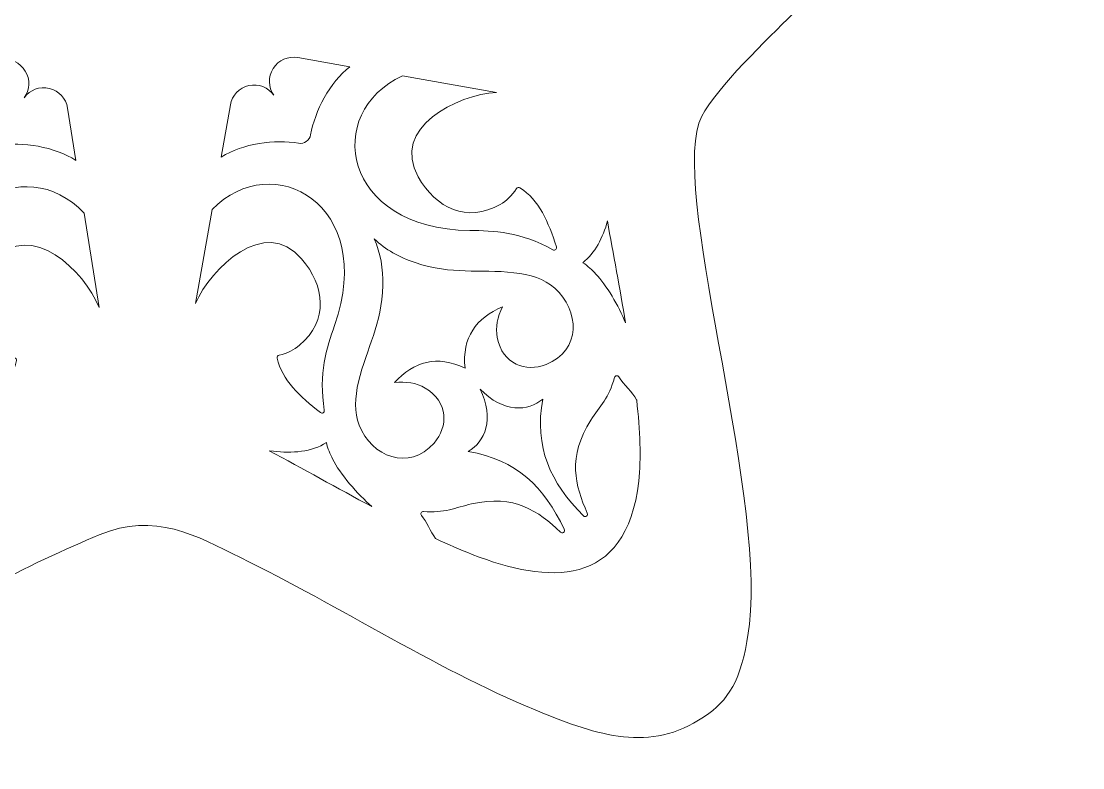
# Model space of a CAD drawing. Header units: centimetres. Extents: x -23.1 to 23.4, y -32.6 to 25.
# Drawn here: x 14.08 to 23.38, y -5.05 to 1.49 of the extents above; entities that cross this region are included whole.
import ezdxf

# ---------------------------------------------------------------- set-up
doc = ezdxf.new("R2010")
doc.units = ezdxf.units.CM
doc.header["$MEASUREMENT"] = 0
doc.layers.add('layer 1', color=7, linetype='Continuous')

msp = doc.modelspace()

# ---------------------------------------------------------------- linework, layer by layer
at = {"layer": 'layer 1', "color": 250, "lineweight": 9}
for points, knots in [([(7.48401, 3.77904), (7.60057, 3.6018), (7.70434, 3.46197), (7.83454, 3.31253), (7.83454, 3.31253), (8.56668, 2.47207), (9.18458, 2.01908), (9.86414, 1.28917), (9.86414, 1.28917), (10.22602, 0.90048), (10.42235, 0.69825), (10.38116, 0.19831), (10.38116, 0.19831), (10.26355, -1.22925), (9.37492, -3.8585), (10.21184, -4.53532), (10.21184, -4.53532), (10.84658, -5.04862), (12.06868, -4.3679), (12.62834, -4.08931), (12.62834, -4.08931), (12.89146, -3.95835), (13.14167, -3.81142), (13.39885, -3.67356), (13.39885, -3.67356), (13.4902, -3.62459), (13.58245, -3.57676), (13.67646, -3.53119), (13.67646, -3.53119), (13.75232, -3.49442), (13.74597, -3.4999), (13.81018, -3.46289), (13.81018, -3.46289), (14.0787, -3.30806), (14.48546, -3.1238), (14.75973, -3.00876), (14.75973, -3.00876), (15.25127, -2.80258), (15.61135, -3.01713), (16.00003, -3.20698), (16.00003, -3.20698), (16.84766, -3.62103), (17.78366, -4.22605), (18.6628, -4.57555), (18.6628, -4.57555), (19.18091, -4.78149), (19.62696, -4.91913), (20.10197, -4.57348), (20.10197, -4.57348), (20.29804, -4.43078), (20.40957, -4.2261), (20.45923, -3.78993), (20.45923, -3.78993), (20.59722, -2.57775), (19.7401, 0.07848), (20.04088, 0.65925), (20.04088, 0.65925), (20.1689, 0.90638), (20.6275, 1.34856), (20.83445, 1.55221), (20.83445, 1.55221), (20.83445, 1.55221), (21.69748, 2.37175), (21.69748, 2.37175), (21.69748, 2.37175), (22.04202, 2.67382), (22.64953, 3.29533), (22.89974, 3.69396), (22.89974, 3.69396), (23.20358, 4.17809), (23.37982, 4.66535), (22.84547, 5.11637), (22.84547, 5.11637), (22.21868, 5.64543), (20.25296, 5.78101), (19.38274, 5.92928), (19.38274, 5.92928), (18.91798, 6.00849), (18.32603, 6.06637), (18.07776, 6.34312), (18.07776, 6.34312), (17.51899, 6.9659), (16.72958, 9.43408), (15.90287, 10.18261), (15.90287, 10.18261), (15.83891, 10.24052), (15.745, 10.31807), (15.65529, 10.37044), (15.65529, 10.37044), (15.38945, 10.52577), (15.16975, 10.55009), (14.89345, 10.42489), (14.89345, 10.42489), (13.84178, 9.97452), (13.02455, 7.11965), (12.32666, 6.36233), (12.32666, 6.36233), (11.76101, 5.74855), (8.63827, 6.00575), (7.53461, 5.16242), (7.53461, 5.16242), (7.46176, 5.10674), (7.38983, 5.02602), (7.3324, 4.92883), (7.3324, 4.92883), (7.10425, 4.54291), (7.25607, 4.12555), (7.48401, 3.77904)], [0, 0, 0, 0, 0.0357143, 0.0357143, 0.0357143, 0.0357143, 0.0714286, 0.0714286, 0.0714286, 0.0714286, 0.1071429, 0.1071429, 0.1071429, 0.1071429, 0.1428571, 0.1428571, 0.1428571, 0.1428571, 0.1785714, 0.1785714, 0.1785714, 0.1785714, 0.2142857, 0.2142857, 0.2142857, 0.2142857, 0.25, 0.25, 0.25, 0.25, 0.2857143, 0.2857143, 0.2857143, 0.2857143, 0.3214286, 0.3214286, 0.3214286, 0.3214286, 0.3571429, 0.3571429, 0.3571429, 0.3571429, 0.3928571, 0.3928571, 0.3928571, 0.3928571, 0.4285714, 0.4285714, 0.4285714, 0.4285714, 0.4642857, 0.4642857, 0.4642857, 0.4642857, 0.5, 0.5, 0.5, 0.5, 0.5357143, 0.5357143, 0.5357143, 0.5357143, 0.5714286, 0.5714286, 0.5714286, 0.5714286, 0.6071429, 0.6071429, 0.6071429, 0.6071429, 0.6428571, 0.6428571, 0.6428571, 0.6428571, 0.6785714, 0.6785714, 0.6785714, 0.6785714, 0.7142857, 0.7142857, 0.7142857, 0.7142857, 0.75, 0.75, 0.75, 0.75, 0.7857143, 0.7857143, 0.7857143, 0.7857143, 0.8214286, 0.8214286, 0.8214286, 0.8214286, 0.8571429, 0.8571429, 0.8571429, 0.8571429, 0.8928571, 0.8928571, 0.8928571, 0.8928571, 0.9285714, 0.9285714, 0.9285714, 0.9285714, 1, 1, 1, 1]), ([(14.10433, 0.82186), (14.15566, 0.89221), (14.23961, 0.92309), (14.32434, 0.90275), (14.32434, 0.90275), (14.40922, 0.88239), (14.47006, 0.81656), (14.48371, 0.73035), (14.48371, 0.73035), (14.48371, 0.73035), (14.55624, 0.27243), (14.55624, 0.27243), (14.55624, 0.27243), (14.37081, 0.39413), (14.08897, 0.43776), (13.88121, 0.40499), (13.88121, 0.40499), (13.83158, 0.39716), (13.78471, 0.43121), (13.77682, 0.48083), (13.77682, 0.48083), (13.7438, 0.68855), (13.61519, 0.94311), (13.44214, 1.08187), (13.44214, 1.08187), (13.44214, 1.08187), (13.90007, 1.1544), (13.90007, 1.1544), (13.90007, 1.1544), (13.98627, 1.16805), (14.06768, 1.13051), (14.11328, 1.0561), (14.11328, 1.0561), (14.15882, 0.98179), (14.15537, 0.89241), (14.10433, 0.82186)], [0, 0, 0, 0, 0.1, 0.1, 0.1, 0.1, 0.2, 0.2, 0.2, 0.2, 0.3, 0.3, 0.3, 0.3, 0.4, 0.4, 0.4, 0.4, 0.5, 0.5, 0.5, 0.5, 0.6, 0.6, 0.6, 0.6, 0.7, 0.7, 0.7, 0.7, 0.8, 0.8, 0.8, 0.8, 1, 1, 1, 1]), ([(16.29211, 0.84371), (16.24197, 0.91514), (16.15839, 0.94754), (16.07319, 0.92854), (16.07319, 0.92854), (15.988, 0.90957), (15.92609, 0.84475), (15.91104, 0.75877), (15.91104, 0.75877), (15.91104, 0.75877), (15.83103, 0.30209), (15.83103, 0.30209), (15.83103, 0.30209), (16.01843, 0.42074), (16.30095, 0.45978), (16.50815, 0.42362), (16.50815, 0.42362), (16.55765, 0.41498), (16.60506, 0.44827), (16.61376, 0.49775), (16.61376, 0.49775), (16.65016, 0.70491), (16.78291, 0.95732), (16.95821, 1.09324), (16.95821, 1.09324), (16.95821, 1.09324), (16.50151, 1.17323), (16.50151, 1.17323), (16.50151, 1.17323), (16.41555, 1.18828), (16.33354, 1.1521), (16.28673, 1.07842), (16.28673, 1.07842), (16.23992, 1.00476), (16.24197, 0.91514), (16.29211, 0.84371)], [0, 0, 0, 0, 0.1, 0.1, 0.1, 0.1, 0.2, 0.2, 0.2, 0.2, 0.3, 0.3, 0.3, 0.3, 0.4, 0.4, 0.4, 0.4, 0.5, 0.5, 0.5, 0.5, 0.6, 0.6, 0.6, 0.6, 0.7, 0.7, 0.7, 0.7, 0.8, 0.8, 0.8, 0.8, 1, 1, 1, 1]), ([(18.73743, -0.50999), (18.45455, -0.35187), (18.21588, -0.34305), (18.00842, -0.34116), (18.00842, -0.34116), (16.88738, -0.33088), (16.72207, 0.69856), (17.41887, 1.01254), (17.41887, 1.01254), (17.41887, 1.01254), (18.24227, 0.86829), (18.24227, 0.86829), (18.24227, 0.86829), (17.90136, 0.85103), (17.31434, 0.55931), (17.55645, 0.12979), (17.55645, 0.12979), (17.71195, -0.14603), (17.98316, -0.27891), (18.27541, -0.11241), (18.27541, -0.11241), (18.3291, -0.08182), (18.37775, -0.03764), (18.41895, 0.02624), (18.41895, 0.02624), (18.42522, 0.03596), (18.43819, 0.03891), (18.44804, 0.03283), (18.44804, 0.03283), (18.6149, -0.07024), (18.69824, -0.26973), (18.76807, -0.48482), (18.76807, -0.48482), (18.77084, -0.49334), (18.76825, -0.50219), (18.76134, -0.50787), (18.76134, -0.50787), (18.75444, -0.51354), (18.74524, -0.51436), (18.73743, -0.50999)], [0, 0, 0, 0, 0.0909091, 0.0909091, 0.0909091, 0.0909091, 0.1818182, 0.1818182, 0.1818182, 0.1818182, 0.2727273, 0.2727273, 0.2727273, 0.2727273, 0.3636364, 0.3636364, 0.3636364, 0.3636364, 0.4545455, 0.4545455, 0.4545455, 0.4545455, 0.5454545, 0.5454545, 0.5454545, 0.5454545, 0.6363636, 0.6363636, 0.6363636, 0.6363636, 0.7272727, 0.7272727, 0.7272727, 0.7272727, 0.8181818, 0.8181818, 0.8181818, 0.8181818, 1, 1, 1, 1]), ([(16.73403, -1.91615), (16.68148, -1.59636), (16.75432, -1.3689), (16.82305, -1.17316), (16.82305, -1.17316), (17.19443, -0.11537), (16.28248, 0.39), (15.75034, -0.15858), (15.75034, -0.15858), (15.75034, -0.15858), (15.60613, -0.98198), (15.60613, -0.98198), (15.60613, -0.98198), (15.73824, -0.66723), (16.21212, -0.21433), (16.53377, -0.58804), (16.53377, -0.58804), (16.7403, -0.82799), (16.7731, -1.12823), (16.51717, -1.34649), (16.51717, -1.34649), (16.47015, -1.38659), (16.41207, -1.41732), (16.33798, -1.43436), (16.33798, -1.43436), (16.32669, -1.43696), (16.31952, -1.44814), (16.32189, -1.45949), (16.32189, -1.45949), (16.36212, -1.65145), (16.52139, -1.79762), (16.69995, -1.93642), (16.69995, -1.93642), (16.707, -1.94191), (16.71622, -1.94249), (16.72391, -1.93791), (16.72391, -1.93791), (16.73159, -1.93334), (16.73549, -1.92496), (16.73403, -1.91615)], [0, 0, 0, 0, 0.0909091, 0.0909091, 0.0909091, 0.0909091, 0.1818182, 0.1818182, 0.1818182, 0.1818182, 0.2727273, 0.2727273, 0.2727273, 0.2727273, 0.3636364, 0.3636364, 0.3636364, 0.3636364, 0.4545455, 0.4545455, 0.4545455, 0.4545455, 0.5454545, 0.5454545, 0.5454545, 0.5454545, 0.6363636, 0.6363636, 0.6363636, 0.6363636, 0.7272727, 0.7272727, 0.7272727, 0.7272727, 0.8181818, 0.8181818, 0.8181818, 0.8181818, 1, 1, 1, 1]), ([(13.61713, -1.93078), (13.67491, -1.61189), (13.60579, -1.38327), (13.54027, -1.18643), (13.54027, -1.18643), (13.1862, -0.12272), (14.10631, 0.36769), (14.6294, -0.18949), (14.6294, -0.18949), (14.6294, -0.18949), (14.76016, -1.01514), (14.76016, -1.01514), (14.76016, -1.01514), (14.63319, -0.6983), (14.16677, -0.2377), (13.83907, -0.60611), (13.83907, -0.60611), (13.62865, -0.84268), (13.59094, -1.14233), (13.84328, -1.36472), (13.84328, -1.36472), (13.88965, -1.40559), (13.9472, -1.43728), (14.02102, -1.45552), (14.02102, -1.45552), (14.03225, -1.45829), (14.03924, -1.46961), (14.03668, -1.4809), (14.03668, -1.4809), (13.99333, -1.67218), (13.8317, -1.81574), (13.6509, -1.9516), (13.6509, -1.9516), (13.64375, -1.95698), (13.63452, -1.95741), (13.62691, -1.95271), (13.62691, -1.95271), (13.6193, -1.94801), (13.61554, -1.93957), (13.61713, -1.93078)], [0, 0, 0, 0, 0.0909091, 0.0909091, 0.0909091, 0.0909091, 0.1818182, 0.1818182, 0.1818182, 0.1818182, 0.2727273, 0.2727273, 0.2727273, 0.2727273, 0.3636364, 0.3636364, 0.3636364, 0.3636364, 0.4545455, 0.4545455, 0.4545455, 0.4545455, 0.5454545, 0.5454545, 0.5454545, 0.5454545, 0.6363636, 0.6363636, 0.6363636, 0.6363636, 0.7272727, 0.7272727, 0.7272727, 0.7272727, 0.8181818, 0.8181818, 0.8181818, 0.8181818, 1, 1, 1, 1]), ([(19.37421, -1.15078), (19.3235, -0.85081), (19.26521, -0.54476), (19.21462, -0.2575), (19.21462, -0.2575), (19.17876, -0.40049), (19.10417, -0.54087), (18.99825, -0.62391), (18.99825, -0.62391), (19.04516, -0.65105), (19.08105, -0.68978), (19.11402, -0.72341), (19.11402, -0.72341), (19.20472, -0.81594), (19.3124, -1.00321), (19.37421, -1.15078)], [0, 0, 0, 0, 0.2, 0.2, 0.2, 0.2, 0.4, 0.4, 0.4, 0.4, 0.6, 0.6, 0.6, 0.6, 1, 1, 1, 1]), ([(17.96688, -1.54755), (17.93879, -1.27729), (18.06481, -1.10748), (18.29573, -1.00948), (18.29573, -1.00948), (18.25169, -1.09819), (18.23184, -1.18795), (18.24954, -1.27933), (18.24954, -1.27933), (18.29499, -1.51384), (18.49929, -1.58447), (18.67662, -1.51517), (18.67662, -1.51517), (18.98658, -1.39401), (18.97306, -1.03971), (18.7525, -0.84602), (18.7525, -0.84602), (18.66036, -0.76512), (18.53682, -0.72602), (18.39544, -0.7107), (18.39544, -0.7107), (18.08559, -0.67709), (17.85706, -0.73215), (17.52951, -0.6229), (17.52951, -0.6229), (17.39107, -0.5767), (17.27036, -0.50886), (17.17213, -0.4137), (17.17213, -0.4137), (17.17213, -0.4137), (17.1733, -0.4169), (17.1733, -0.4169), (17.1733, -0.4169), (17.1733, -0.4169), (17.17067, -0.41473), (17.17067, -0.41473), (17.17067, -0.41473), (17.22677, -0.53946), (17.24955, -0.67602), (17.24594, -0.82194), (17.24594, -0.82194), (17.23735, -1.16711), (17.10789, -1.36331), (17.03417, -1.66614), (17.03417, -1.66614), (17.00051, -1.80431), (16.99532, -1.9338), (17.04007, -2.04794), (17.04007, -2.04794), (17.14726, -2.32123), (17.47588, -2.45433), (17.69518, -2.20403), (17.69518, -2.20403), (17.82063, -2.0608), (17.82363, -1.84468), (17.61854, -1.72222), (17.61854, -1.72222), (17.53863, -1.67451), (17.44747, -1.66266), (17.34908, -1.67394), (17.34908, -1.67394), (17.51971, -1.49007), (17.72225, -1.42928), (17.96688, -1.54755)], [0, 0, 0, 0, 0.0588235, 0.0588235, 0.0588235, 0.0588235, 0.1176471, 0.1176471, 0.1176471, 0.1176471, 0.1764706, 0.1764706, 0.1764706, 0.1764706, 0.2352941, 0.2352941, 0.2352941, 0.2352941, 0.2941176, 0.2941176, 0.2941176, 0.2941176, 0.3529412, 0.3529412, 0.3529412, 0.3529412, 0.4117647, 0.4117647, 0.4117647, 0.4117647, 0.4705882, 0.4705882, 0.4705882, 0.4705882, 0.5294118, 0.5294118, 0.5294118, 0.5294118, 0.5882353, 0.5882353, 0.5882353, 0.5882353, 0.6470588, 0.6470588, 0.6470588, 0.6470588, 0.7058824, 0.7058824, 0.7058824, 0.7058824, 0.7647059, 0.7647059, 0.7647059, 0.7647059, 0.8235294, 0.8235294, 0.8235294, 0.8235294, 0.8823529, 0.8823529, 0.8823529, 0.8823529, 1, 1, 1, 1]), ([(17.70797, -3.04032), (17.81631, -3.09047), (17.924, -3.13725), (18.03066, -3.17937), (18.03066, -3.17937), (18.68713, -3.43859), (19.38356, -3.48352), (19.48909, -2.53764), (19.48909, -2.53764), (19.51114, -2.34002), (19.5005, -2.0952), (19.47144, -1.82635), (19.47144, -1.82635), (19.47144, -1.82635), (19.47087, -1.8257), (19.47087, -1.8257), (19.47087, -1.8257), (19.43732, -1.75642), (19.35631, -1.69254), (19.31557, -1.6241), (19.31557, -1.6241), (19.3111, -1.61656), (19.30299, -1.61267), (19.29434, -1.61389), (19.29434, -1.61389), (19.28566, -1.6151), (19.27895, -1.62106), (19.27669, -1.62951), (19.27669, -1.62951), (19.22995, -1.8051), (19.14786, -1.88178), (19.07047, -2.00251), (19.07047, -2.00251), (18.86296, -2.32627), (18.93003, -2.5748), (19.03864, -2.81809), (19.03864, -2.81809), (19.04288, -2.82756), (19.03979, -2.83848), (19.03121, -2.84435), (19.03121, -2.84435), (19.02265, -2.85019), (19.01138, -2.84914), (19.00406, -2.84178), (19.00406, -2.84178), (18.71291, -2.54885), (18.57297, -2.23936), (18.64767, -1.81832), (18.64767, -1.81832), (18.52293, -1.92725), (18.30214, -1.94191), (18.09885, -1.7304), (18.09885, -1.7304), (18.22868, -1.99345), (18.13984, -2.19611), (17.99501, -2.27643), (17.99501, -2.27643), (18.41637, -2.34929), (18.65986, -2.58608), (18.83638, -2.95947), (18.83638, -2.95947), (18.8408, -2.96884), (18.83797, -2.9798), (18.82956, -2.98587), (18.82956, -2.98587), (18.82114, -2.99193), (18.80982, -2.99114), (18.80236, -2.98393), (18.80236, -2.98393), (18.61044, -2.79909), (18.39954, -2.65154), (18.02451, -2.73664), (18.02451, -2.73664), (17.88466, -2.7684), (17.78464, -2.81953), (17.60363, -2.80381), (17.60363, -2.80381), (17.59492, -2.80305), (17.58703, -2.80734), (17.58294, -2.81509), (17.58294, -2.81509), (17.57885, -2.82283), (17.57977, -2.83175), (17.58532, -2.83853), (17.58532, -2.83853), (17.62744, -2.88986), (17.66539, -2.97987), (17.70797, -3.04032)], [0, 0, 0, 0, 0.0434783, 0.0434783, 0.0434783, 0.0434783, 0.0869565, 0.0869565, 0.0869565, 0.0869565, 0.1304348, 0.1304348, 0.1304348, 0.1304348, 0.173913, 0.173913, 0.173913, 0.173913, 0.2173913, 0.2173913, 0.2173913, 0.2173913, 0.2608696, 0.2608696, 0.2608696, 0.2608696, 0.3043478, 0.3043478, 0.3043478, 0.3043478, 0.3478261, 0.3478261, 0.3478261, 0.3478261, 0.3913043, 0.3913043, 0.3913043, 0.3913043, 0.4347826, 0.4347826, 0.4347826, 0.4347826, 0.4782609, 0.4782609, 0.4782609, 0.4782609, 0.5217391, 0.5217391, 0.5217391, 0.5217391, 0.5652174, 0.5652174, 0.5652174, 0.5652174, 0.6086957, 0.6086957, 0.6086957, 0.6086957, 0.6521739, 0.6521739, 0.6521739, 0.6521739, 0.6956522, 0.6956522, 0.6956522, 0.6956522, 0.7391304, 0.7391304, 0.7391304, 0.7391304, 0.7826087, 0.7826087, 0.7826087, 0.7826087, 0.826087, 0.826087, 0.826087, 0.826087, 0.8695652, 0.8695652, 0.8695652, 0.8695652, 0.9130435, 0.9130435, 0.9130435, 0.9130435, 1, 1, 1, 1]), ([(17.15152, -2.76072), (17.15152, -2.76072), (17.15128, -2.76051), (17.15128, -2.76051), (17.15128, -2.76051), (17.02813, -2.6545), (16.86796, -2.47007), (16.80675, -2.34285), (16.80675, -2.34285), (16.7863, -2.30041), (16.7621, -2.2535), (16.7525, -2.20016), (16.7525, -2.20016), (16.62654, -2.27896), (16.44783, -2.29812), (16.28903, -2.27328), (16.28903, -2.27328), (16.28903, -2.27328), (16.25126, -2.27033), (16.25126, -2.27033), (16.25126, -2.27033), (16.54556, -2.42723), (16.84843, -2.59922), (17.15152, -2.76072)], [0, 0, 0, 0, 0.1428571, 0.1428571, 0.1428571, 0.1428571, 0.2857143, 0.2857143, 0.2857143, 0.2857143, 0.4285714, 0.4285714, 0.4285714, 0.4285714, 0.5714286, 0.5714286, 0.5714286, 0.5714286, 0.7142857, 0.7142857, 0.7142857, 0.7142857, 1, 1, 1, 1])]:
    msp.add_open_spline(points, degree=3, knots=knots, dxfattribs=at)

doc.saveas('drawing.dxf')
